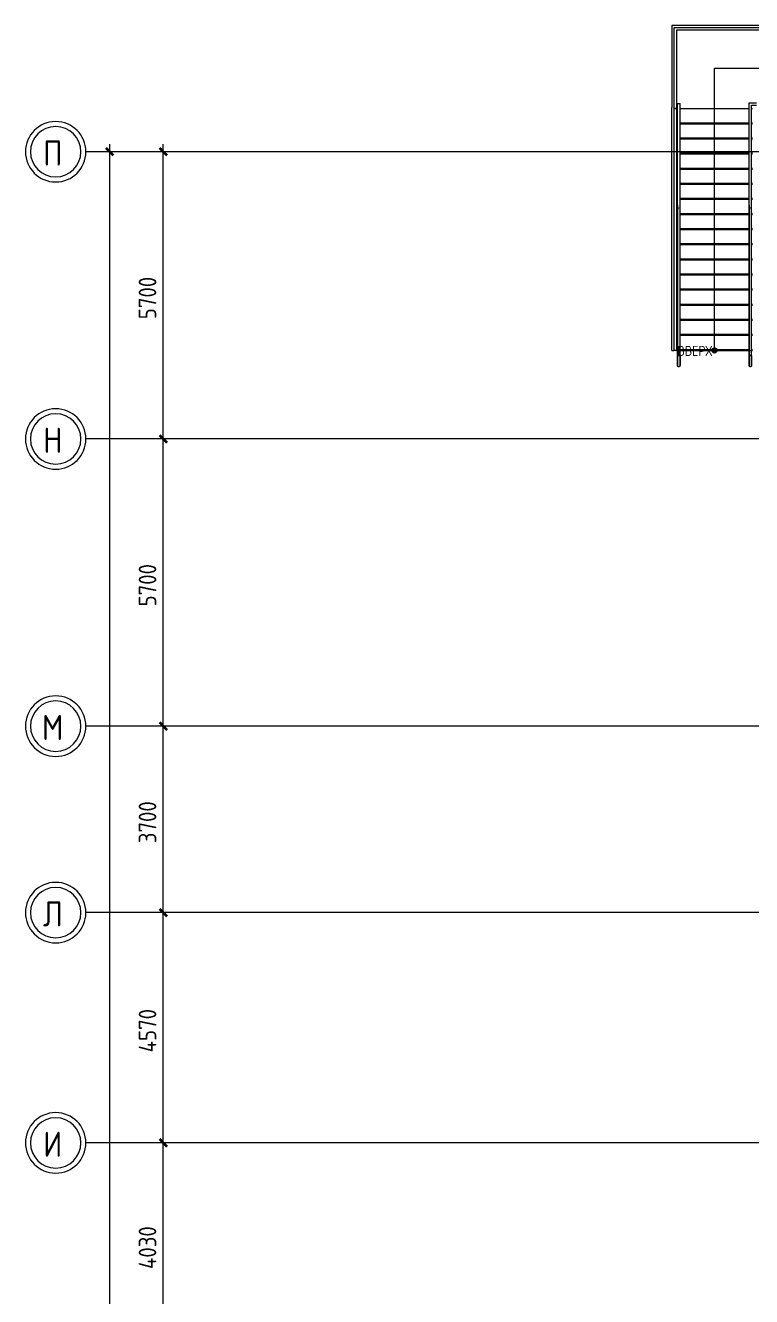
# Model space of a CAD drawing. Header units: millimetres. Extents: x -215207 to 92095, y -30385 to 123050.
# Drawn here: x -215207 to -200800, y 8721 to 33948 of the extents above; entities that cross this region are included whole.
import ezdxf

# ---------------------------------------------------------------- set-up
doc = ezdxf.new("R2010")
doc.units = ezdxf.units.MM
doc.linetypes.add('ADSK_Линия сетки', pattern=[25, 20, -2.5, 0, -2.5])
for name, color, linetype, lineweight in [('Лестницы', 7, 'Continuous', 9), ('Ограждение', 7, 'Continuous', 9), ('Оси', 7, 'Continuous', 9), ('Размеры', 7, 'Continuous', 9), ('Стрелки вверх', 7, 'Continuous', 20), ('Траектории лестницы', 7, 'Continuous', 18)]:
    doc.layers.add(name, color=color, linetype=linetype, lineweight=lineweight)
doc.styles.add('GOST Common_1', font='GOST_Common.ttf', dxfattribs={"width": 0.9, "height": 125})
doc.styles.add('GOST Common_2', font='GOST_Common.ttf', dxfattribs={"width": 0.9, "height": 90})
doc.styles.add('GOST Common_4', font='GOST_Common.ttf', dxfattribs={"width": 0.9, "height": 3.5})

# ---------------------------------------------------------------- blocks, each defined once
blk = doc.blocks.new('1 этаж 21082025')
at = {"layer": 'Стрелки вверх'}
h = blk.add_hatch(color=256, dxfattribs=at)
edge = h.paths.add_edge_path()
edge.add_arc((-1600, -3943), 50, 0, 360)
blk.add_hatch(color=256, dxfattribs=at).paths.add_polyline_path([(-1600, -3993), (-1573, -3985), (-1555, -3964), (-1551, -3936), (-1562, -3910), (-1586, -3895), (-1614, -3895), (-1638, -3910), (-1649, -3936), (-1645, -3964), (-1627, -3985)])
at = {"layer": 'Лестницы'}
for p, q in [((-2450, 2507), (-2450, 880)), ((-577, 2507), (-2450, 2507)), ((-2450, -3943), (-2450, 880)), ((-2355, 857), (-2335, 857)), ((-2285, 857), (-915, 857)), ((-865, 857), (-845, 857)), ((-2355, 577), (-2335, 577)), ((-2355, 557), (-2335, 557)), ((-2285, 577), (-915, 577)), ((-2285, 557), (-915, 557)), ((-865, 577), (-845, 577)), ((-865, 557), (-845, 557)), ((-2355, 277), (-2335, 277)), ((-2355, 257), (-2335, 257)), ((-2285, 277), (-915, 277)), ((-2285, 257), (-915, 257)), ((-865, 277), (-845, 277)), ((-865, 257), (-845, 257)), ((-2355, -23), (-2335, -23)), ((-2355, -43), (-2335, -43)), ((-2285, -23), (-915, -23)), ((-2285, -43), (-915, -43)), ((-865, -23), (-845, -23)), ((-865, -43), (-845, -43)), ((-2355, -323), (-2335, -323)), ((-2355, -343), (-2335, -343)), ((-2285, -323), (-915, -323)), ((-2285, -343), (-915, -343)), ((-865, -323), (-845, -323)), ((-865, -343), (-845, -343)), ((-2355, -623), (-2335, -623)), ((-2355, -643), (-2335, -643)), ((-2285, -623), (-915, -623)), ((-2285, -643), (-915, -643)), ((-865, -623), (-845, -623)), ((-865, -643), (-845, -643)), ((-2355, -923), (-2335, -923)), ((-2355, -943), (-2335, -943)), ((-2285, -923), (-915, -923)), ((-2285, -943), (-915, -943)), ((-865, -923), (-845, -923)), ((-865, -943), (-845, -943)), ((-2355, -1223), (-2335, -1223)), ((-2355, -1243), (-2335, -1243)), ((-2285, -1223), (-915, -1223)), ((-2285, -1243), (-915, -1243)), ((-865, -1223), (-845, -1223)), ((-865, -1243), (-845, -1243)), ((-2355, -1523), (-2335, -1523)), ((-2355, -1543), (-2335, -1543)), ((-2285, -1523), (-915, -1523)), ((-2285, -1543), (-915, -1543)), ((-865, -1523), (-845, -1523)), ((-865, -1543), (-845, -1543)), ((-2355, -1823), (-2335, -1823)), ((-2355, -1843), (-2335, -1843)), ((-2285, -1823), (-915, -1823)), ((-2285, -1843), (-915, -1843)), ((-865, -1823), (-845, -1823)), ((-865, -1843), (-845, -1843)), ((-2355, -2123), (-2335, -2123)), ((-2355, -2143), (-2335, -2143)), ((-2285, -2123), (-915, -2123)), ((-2285, -2143), (-915, -2143)), ((-865, -2123), (-845, -2123)), ((-865, -2143), (-845, -2143)), ((-2355, -2423), (-2335, -2423)), ((-2355, -2443), (-2335, -2443)), ((-2285, -2423), (-915, -2423)), ((-2285, -2443), (-915, -2443)), ((-865, -2423), (-845, -2423)), ((-865, -2443), (-845, -2443)), ((-2355, -2723), (-2335, -2723)), ((-2355, -2743), (-2335, -2743)), ((-2285, -2723), (-915, -2723)), ((-2285, -2743), (-915, -2743)), ((-865, -2723), (-845, -2723)), ((-865, -2743), (-845, -2743)), ((-2355, -3023), (-2335, -3023)), ((-2285, -3023), (-915, -3023)), ((-865, -3023), (-845, -3023)), ((-2355, -3043), (-2335, -3043)), ((-2285, -3043), (-915, -3043)), ((-865, -3043), (-845, -3043)), ((-2355, -3323), (-2335, -3323)), ((-2355, -3343), (-2335, -3343)), ((-2285, -3323), (-915, -3323)), ((-2285, -3343), (-915, -3343)), ((-865, -3323), (-845, -3323)), ((-865, -3343), (-845, -3343)), ((-2355, -3623), (-2335, -3623)), ((-2355, -3643), (-2335, -3643)), ((-2285, -3623), (-915, -3623)), ((-2285, -3643), (-915, -3643)), ((-865, -3623), (-845, -3623)), ((-865, -3643), (-845, -3643)), ((-2450, -3943), (-2405, -3943)), ((-2355, -3923), (-2335, -3923)), ((-2355, -3943), (-2335, -3943)), ((-2285, -3923), (-915, -3923)), ((-2285, -3943), (-915, -3943)), ((-865, -3923), (-845, -3923)), ((-865, -3943), (-845, -3943))]:
    blk.add_line(p, q, dxfattribs=at)
at = {"layer": 'Ограждение'}
for p, q in [((-2405, 2462), (-2405, 857)), ((-600, 2462), (-2405, 2462)), ((-2355, 2412), (-2355, 857)), ((-600, 2412), (-2355, 2412)), ((-2405, 857), (-2355, 857)), ((-2405, 857), (-2405, 557)), ((-2355, 857), (-2405, 857)), ((-2355, 857), (-2355, 557)), ((-2335, 957), (-2285, 957)), ((-2335, 557), (-2335, 957)), ((-2285, 557), (-2285, 957)), ((-915, 972), (-765, 972)), ((-915, 822), (-915, 972)), ((-915, 557), (-915, 822)), ((-865, 922), (-765, 922)), ((-865, 822), (-865, 922)), ((-865, 557), (-865, 822)), ((-2405, 557), (-2405, -3943)), ((-2355, 557), (-2355, -3943)), ((-2335, -3943), (-2335, 557)), ((-2285, -3943), (-2285, 557)), ((-915, -3943), (-915, 557)), ((-865, -3943), (-865, 557)), ((-2335, -1063), (-2335, -3937)), ((-2313, -1116), (-2310, -1117)), ((-2310, -1117), (-2308, -1116)), ((-2285, -3937), (-2285, -1063)), ((-915, -1063), (-915, -3937)), ((-893, -1116), (-890, -1117)), ((-890, -1117), (-887, -1116)), ((-865, -3937), (-865, -1063)), ((-2355, -3943), (-2405, -3943)), ((-2335, -3942), (-2335, -4043)), ((-2335, -4043), (-2335, -3943)), ((-2285, -4043), (-2285, -3942)), ((-2285, -4043), (-2285, -3943)), ((-915, -3942), (-915, -4043)), ((-915, -4043), (-915, -3943)), ((-865, -4043), (-865, -3942)), ((-865, -4043), (-865, -3943)), ((-2335, -4043), (-2335, -4051)), ((-2335, -4045), (-2335, -4043)), ((-2335, -4043), (-2285, -4043)), ((-2335, -4053), (-2335, -4045)), ((-2335, -4051), (-2335, -4059)), ((-2335, -4061), (-2335, -4053)), ((-2335, -4059), (-2335, -4067)), ((-2335, -4069), (-2335, -4061)), ((-2335, -4067), (-2335, -4075)), ((-2335, -4077), (-2335, -4069)), ((-2335, -4075), (-2335, -4083)), ((-2335, -4085), (-2335, -4077)), ((-2335, -4083), (-2335, -4091)), ((-2335, -4093), (-2335, -4085)), ((-2335, -4091), (-2335, -4098)), ((-2335, -4100), (-2335, -4093)), ((-2335, -4098), (-2335, -4106)), ((-2335, -4108), (-2335, -4100)), ((-2335, -4106), (-2335, -4113)), ((-2335, -4115), (-2335, -4108)), ((-2335, -4113), (-2335, -4121)), ((-2335, -4123), (-2335, -4115)), ((-2335, -4121), (-2335, -4128)), ((-2335, -4130), (-2335, -4123)), ((-2335, -4128), (-2335, -4135)), ((-2335, -4137), (-2335, -4130)), ((-2335, -4135), (-2335, -4142)), ((-2335, -4144), (-2335, -4137)), ((-2335, -4142), (-2335, -4149)), ((-2335, -4151), (-2335, -4144)), ((-2335, -4149), (-2335, -4156)), ((-2335, -4158), (-2335, -4151)), ((-2335, -4156), (-2335, -4162)), ((-2335, -4164), (-2335, -4158)), ((-2335, -4162), (-2335, -4169)), ((-2335, -4170), (-2335, -4164)), ((-2335, -4169), (-2335, -4175)), ((-2335, -4176), (-2335, -4170)), ((-2335, -4175), (-2335, -4181)), ((-2335, -4182), (-2335, -4176)), ((-2335, -4181), (-2335, -4186)), ((-2335, -4188), (-2335, -4182)), ((-2335, -4186), (-2335, -4192)), ((-2335, -4193), (-2335, -4188)), ((-2335, -4192), (-2335, -4197)), ((-2335, -4199), (-2335, -4193)), ((-2335, -4197), (-2335, -4202)), ((-2335, -4203), (-2335, -4199)), ((-2335, -4202), (-2335, -4207)), ((-2335, -4208), (-2335, -4203)), ((-2335, -4207), (-2335, -4211)), ((-2335, -4212), (-2335, -4208)), ((-2335, -4211), (-2335, -4215)), ((-2335, -4217), (-2335, -4212)), ((-2335, -4215), (-2335, -4219)), ((-2335, -4220), (-2335, -4217)), ((-2335, -4219), (-2335, -4223)), ((-2335, -4224), (-2335, -4220)), ((-2335, -4223), (-2335, -4226)), ((-2335, -4227), (-2335, -4224)), ((-2335, -4226), (-2335, -4229)), ((-2335, -4230), (-2335, -4227)), ((-2335, -4229), (-2335, -4232)), ((-2335, -4233), (-2335, -4230)), ((-2335, -4232), (-2335, -4235)), ((-2335, -4235), (-2335, -4233)), ((-2335, -4235), (-2335, -4237)), ((-2335, -4237), (-2335, -4235)), ((-2335, -4237), (-2335, -4239)), ((-2335, -4239), (-2335, -4237)), ((-2335, -4239), (-2335, -4240)), ((-2335, -4240), (-2335, -4239)), ((-2335, -4240), (-2335, -4241)), ((-2335, -4242), (-2335, -4240)), ((-2335, -4241), (-2335, -4242)), ((-2335, -4242), (-2335, -4243)), ((-2335, -4243), (-2335, -4242)), ((-2335, -4242), (-2335, -4242)), ((-2335, -4244), (-2335, -4243)), ((-2335, -4243), (-2335, -4243)), ((-2335, -4243), (-2335, -4243)), ((-2335, -4243), (-2335, -4243)), ((-2335, -4243), (-2335, -4243)), ((-2335, -4245), (-2335, -4244)), ((-2335, -4246), (-2335, -4245)), ((-2335, -4247), (-2335, -4246)), ((-2335, -4248), (-2335, -4247)), ((-2335, -4249), (-2335, -4248)), ((-2334, -4250), (-2335, -4249)), ((-2334, -4251), (-2334, -4250)), ((-2334, -4252), (-2334, -4251)), ((-2333, -4253), (-2334, -4252)), ((-2333, -4254), (-2333, -4253)), ((-2332, -4255), (-2333, -4254)), ((-2332, -4256), (-2332, -4255)), ((-2331, -4257), (-2332, -4256)), ((-2330, -4258), (-2331, -4257)), ((-2331, -4257), (-2331, -4257)), ((-2330, -4259), (-2330, -4258)), ((-2329, -4260), (-2330, -4259)), ((-2328, -4260), (-2329, -4260)), ((-2328, -4261), (-2328, -4260)), ((-2327, -4262), (-2328, -4261)), ((-2326, -4262), (-2327, -4262)), ((-2325, -4263), (-2326, -4262)), ((-2325, -4264), (-2325, -4263)), ((-2324, -4264), (-2325, -4264)), ((-2323, -4265), (-2324, -4264)), ((-2322, -4265), (-2323, -4265)), ((-2321, -4266), (-2322, -4265)), ((-2320, -4266), (-2321, -4266)), ((-2319, -4266), (-2320, -4266)), ((-2318, -4267), (-2319, -4266)), ((-2317, -4267), (-2318, -4267)), ((-2316, -4267), (-2317, -4267)), ((-2315, -4268), (-2316, -4267)), ((-2314, -4268), (-2315, -4268)), ((-2313, -4268), (-2314, -4268)), ((-2313, -4043), (-2308, -4043)), ((-2310, -4043), (-2313, -4043)), ((-2312, -4268), (-2313, -4268)), ((-2311, -4268), (-2312, -4268)), ((-2310, -4268), (-2311, -4268)), ((-2308, -4043), (-2310, -4043)), ((-2309, -4268), (-2310, -4268)), ((-2310, -4268), (-2310, -4268)), ((-2308, -4268), (-2309, -4268)), ((-2307, -4268), (-2308, -4268)), ((-2306, -4268), (-2307, -4268)), ((-2305, -4267), (-2306, -4268)), ((-2304, -4267), (-2305, -4267)), ((-2303, -4267), (-2304, -4267)), ((-2302, -4267), (-2303, -4267)), ((-2301, -4266), (-2302, -4267)), ((-2300, -4266), (-2301, -4266)), ((-2299, -4265), (-2300, -4266)), ((-2300, -4266), (-2300, -4266)), ((-2298, -4265), (-2299, -4265)), ((-2297, -4264), (-2298, -4265)), ((-2296, -4263), (-2297, -4264)), ((-2295, -4263), (-2296, -4263)), ((-2294, -4262), (-2295, -4263)), ((-2293, -4261), (-2294, -4262)), ((-2294, -4262), (-2294, -4262)), ((-2292, -4260), (-2293, -4261)), ((-2291, -4259), (-2292, -4259)), ((-2292, -4259), (-2292, -4260)), ((-2290, -4258), (-2291, -4259)), ((-2289, -4256), (-2290, -4257)), ((-2290, -4257), (-2290, -4258)), ((-2288, -4255), (-2289, -4255)), ((-2289, -4255), (-2289, -4256)), ((-2287, -4253), (-2288, -4254)), ((-2288, -4254), (-2288, -4255)), ((-2286, -4250), (-2287, -4251)), ((-2287, -4251), (-2287, -4252)), ((-2287, -4252), (-2287, -4253)), ((-2285, -4245), (-2286, -4246)), ((-2286, -4246), (-2286, -4247)), ((-2286, -4247), (-2286, -4248)), ((-2286, -4248), (-2286, -4249)), ((-2286, -4249), (-2286, -4250)), ((-2285, -4043), (-2285, -4051)), ((-2285, -4045), (-2285, -4043)), ((-2285, -4053), (-2285, -4045)), ((-2285, -4051), (-2285, -4059)), ((-2285, -4061), (-2285, -4053)), ((-2285, -4059), (-2285, -4067)), ((-2285, -4069), (-2285, -4061)), ((-2285, -4067), (-2285, -4075)), ((-2285, -4077), (-2285, -4069)), ((-2285, -4075), (-2285, -4083)), ((-2285, -4085), (-2285, -4077)), ((-2285, -4083), (-2285, -4091)), ((-2285, -4093), (-2285, -4085)), ((-2285, -4091), (-2285, -4098)), ((-2285, -4100), (-2285, -4093)), ((-2285, -4098), (-2285, -4106)), ((-2285, -4108), (-2285, -4100)), ((-2285, -4106), (-2285, -4113)), ((-2285, -4115), (-2285, -4108)), ((-2285, -4113), (-2285, -4121)), ((-2285, -4123), (-2285, -4115)), ((-2285, -4121), (-2285, -4128)), ((-2285, -4130), (-2285, -4123)), ((-2285, -4128), (-2285, -4135)), ((-2285, -4137), (-2285, -4130)), ((-2285, -4135), (-2285, -4142)), ((-2285, -4144), (-2285, -4137)), ((-2285, -4142), (-2285, -4149)), ((-2285, -4151), (-2285, -4144)), ((-2285, -4149), (-2285, -4156)), ((-2285, -4158), (-2285, -4151)), ((-2285, -4156), (-2285, -4162)), ((-2285, -4164), (-2285, -4158)), ((-2285, -4162), (-2285, -4169)), ((-2285, -4170), (-2285, -4164)), ((-2285, -4169), (-2285, -4175)), ((-2285, -4176), (-2285, -4170)), ((-2285, -4175), (-2285, -4181)), ((-2285, -4182), (-2285, -4176)), ((-2285, -4181), (-2285, -4186)), ((-2285, -4188), (-2285, -4182)), ((-2285, -4186), (-2285, -4192)), ((-2285, -4193), (-2285, -4188)), ((-2285, -4192), (-2285, -4197)), ((-2285, -4199), (-2285, -4193)), ((-2285, -4197), (-2285, -4202)), ((-2285, -4203), (-2285, -4199)), ((-2285, -4202), (-2285, -4207)), ((-2285, -4208), (-2285, -4203)), ((-2285, -4207), (-2285, -4211)), ((-2285, -4212), (-2285, -4208)), ((-2285, -4211), (-2285, -4215)), ((-2285, -4217), (-2285, -4212)), ((-2285, -4215), (-2285, -4219)), ((-2285, -4220), (-2285, -4217)), ((-2285, -4219), (-2285, -4223)), ((-2285, -4224), (-2285, -4220)), ((-2285, -4223), (-2285, -4226)), ((-2285, -4227), (-2285, -4224)), ((-2285, -4226), (-2285, -4229)), ((-2285, -4230), (-2285, -4227)), ((-2285, -4229), (-2285, -4232)), ((-2285, -4233), (-2285, -4230)), ((-2285, -4232), (-2285, -4235)), ((-2285, -4235), (-2285, -4233)), ((-2285, -4235), (-2285, -4237)), ((-2285, -4237), (-2285, -4235)), ((-2285, -4237), (-2285, -4239)), ((-2285, -4239), (-2285, -4237)), ((-2285, -4239), (-2285, -4240)), ((-2285, -4240), (-2285, -4239)), ((-2285, -4240), (-2285, -4241)), ((-2285, -4242), (-2285, -4240)), ((-2285, -4241), (-2285, -4242)), ((-2285, -4242), (-2285, -4243)), ((-2285, -4243), (-2285, -4242)), ((-2285, -4242), (-2285, -4242)), ((-2285, -4243), (-2285, -4244)), ((-2285, -4243), (-2285, -4243)), ((-2285, -4243), (-2285, -4243)), ((-2285, -4243), (-2285, -4243)), ((-2285, -4244), (-2285, -4245)), ((-915, -4043), (-915, -4051)), ((-915, -4045), (-915, -4043)), ((-915, -4043), (-865, -4043)), ((-915, -4053), (-915, -4045)), ((-915, -4051), (-915, -4059)), ((-915, -4061), (-915, -4053)), ((-915, -4059), (-915, -4067)), ((-915, -4069), (-915, -4061)), ((-915, -4067), (-915, -4075)), ((-915, -4077), (-915, -4069)), ((-915, -4075), (-915, -4083)), ((-915, -4085), (-915, -4077)), ((-915, -4083), (-915, -4091)), ((-915, -4093), (-915, -4085)), ((-915, -4091), (-915, -4098)), ((-915, -4100), (-915, -4093)), ((-915, -4098), (-915, -4106)), ((-915, -4108), (-915, -4100)), ((-915, -4106), (-915, -4113)), ((-915, -4115), (-915, -4108)), ((-915, -4113), (-915, -4121)), ((-915, -4123), (-915, -4115)), ((-915, -4121), (-915, -4128)), ((-915, -4130), (-915, -4123)), ((-915, -4128), (-915, -4135)), ((-915, -4137), (-915, -4130)), ((-915, -4135), (-915, -4142)), ((-915, -4144), (-915, -4137)), ((-915, -4142), (-915, -4149)), ((-915, -4151), (-915, -4144)), ((-915, -4149), (-915, -4156)), ((-915, -4158), (-915, -4151)), ((-915, -4156), (-915, -4162)), ((-915, -4164), (-915, -4158)), ((-915, -4162), (-915, -4169)), ((-915, -4170), (-915, -4164)), ((-915, -4169), (-915, -4175)), ((-915, -4176), (-915, -4170)), ((-915, -4175), (-915, -4181)), ((-915, -4182), (-915, -4176)), ((-915, -4181), (-915, -4186)), ((-915, -4188), (-915, -4182)), ((-915, -4186), (-915, -4192)), ((-915, -4193), (-915, -4188)), ((-915, -4192), (-915, -4197)), ((-915, -4199), (-915, -4193)), ((-915, -4197), (-915, -4202)), ((-915, -4203), (-915, -4199)), ((-915, -4202), (-915, -4207)), ((-915, -4208), (-915, -4203)), ((-915, -4207), (-915, -4211)), ((-915, -4212), (-915, -4208)), ((-915, -4211), (-915, -4215)), ((-915, -4217), (-915, -4212)), ((-915, -4215), (-915, -4219)), ((-915, -4220), (-915, -4217)), ((-915, -4219), (-915, -4223)), ((-915, -4224), (-915, -4220)), ((-915, -4223), (-915, -4226)), ((-915, -4227), (-915, -4224)), ((-915, -4226), (-915, -4229)), ((-915, -4230), (-915, -4227)), ((-915, -4229), (-915, -4232)), ((-915, -4233), (-915, -4230)), ((-915, -4232), (-915, -4235)), ((-915, -4235), (-915, -4233)), ((-915, -4235), (-915, -4237)), ((-915, -4237), (-915, -4235)), ((-915, -4237), (-915, -4239)), ((-915, -4239), (-915, -4237)), ((-915, -4239), (-915, -4240)), ((-915, -4240), (-915, -4239)), ((-915, -4240), (-915, -4241)), ((-915, -4242), (-915, -4240)), ((-915, -4241), (-915, -4242)), ((-915, -4242), (-915, -4243)), ((-915, -4243), (-915, -4242)), ((-915, -4242), (-915, -4242)), ((-915, -4244), (-915, -4243)), ((-915, -4243), (-915, -4243)), ((-915, -4243), (-915, -4243)), ((-915, -4243), (-915, -4243)), ((-915, -4243), (-915, -4243)), ((-915, -4245), (-915, -4244)), ((-915, -4246), (-915, -4245)), ((-915, -4247), (-915, -4246)), ((-914, -4248), (-915, -4247)), ((-914, -4249), (-914, -4248)), ((-914, -4250), (-914, -4249)), ((-914, -4251), (-914, -4250)), ((-913, -4252), (-914, -4251)), ((-913, -4253), (-913, -4252)), ((-913, -4254), (-913, -4253)), ((-912, -4255), (-913, -4254)), ((-912, -4256), (-912, -4255)), ((-911, -4257), (-912, -4256)), ((-910, -4257), (-911, -4257)), ((-910, -4258), (-910, -4257)), ((-909, -4259), (-910, -4258)), ((-909, -4260), (-909, -4259)), ((-908, -4260), (-909, -4260)), ((-907, -4261), (-908, -4260)), ((-906, -4262), (-907, -4261)), ((-905, -4263), (-906, -4262)), ((-906, -4262), (-906, -4262)), ((-904, -4264), (-905, -4263)), ((-903, -4264), (-904, -4264)), ((-902, -4265), (-903, -4264)), ((-901, -4266), (-902, -4265)), ((-902, -4265), (-902, -4265)), ((-900, -4266), (-901, -4266)), ((-899, -4266), (-900, -4266)), ((-898, -4267), (-899, -4266)), ((-897, -4267), (-898, -4267)), ((-896, -4267), (-897, -4267)), ((-895, -4268), (-896, -4267)), ((-894, -4268), (-895, -4268)), ((-893, -4268), (-894, -4268)), ((-892, -4268), (-893, -4268)), ((-892, -4043), (-888, -4043)), ((-890, -4043), (-892, -4043)), ((-891, -4268), (-892, -4268)), ((-890, -4268), (-891, -4268)), ((-888, -4043), (-890, -4043)), ((-889, -4268), (-890, -4268)), ((-890, -4268), (-890, -4268)), ((-888, -4268), (-889, -4268)), ((-887, -4268), (-888, -4268)), ((-886, -4268), (-887, -4268)), ((-885, -4267), (-886, -4268)), ((-884, -4267), (-885, -4267)), ((-883, -4267), (-884, -4267)), ((-882, -4267), (-883, -4267)), ((-881, -4266), (-882, -4267)), ((-880, -4266), (-881, -4266)), ((-879, -4266), (-880, -4266)), ((-878, -4265), (-879, -4266)), ((-877, -4265), (-878, -4265)), ((-876, -4264), (-877, -4265)), ((-875, -4263), (-876, -4263)), ((-876, -4263), (-876, -4264)), ((-874, -4262), (-875, -4263)), ((-873, -4262), (-874, -4262)), ((-872, -4260), (-873, -4261)), ((-873, -4261), (-873, -4262)), ((-871, -4259), (-872, -4260)), ((-870, -4258), (-871, -4259)), ((-871, -4259), (-871, -4259)), ((-869, -4257), (-870, -4258)), ((-868, -4255), (-869, -4256)), ((-869, -4256), (-869, -4257)), ((-867, -4254), (-868, -4255)), ((-868, -4255), (-868, -4255)), ((-866, -4251), (-867, -4252)), ((-867, -4252), (-867, -4253)), ((-867, -4253), (-867, -4254)), ((-865, -4248), (-866, -4249)), ((-866, -4249), (-866, -4250)), ((-866, -4250), (-866, -4251)), ((-865, -4043), (-865, -4051)), ((-865, -4045), (-865, -4043)), ((-865, -4053), (-865, -4045)), ((-865, -4051), (-865, -4059)), ((-865, -4061), (-865, -4053)), ((-865, -4059), (-865, -4067)), ((-865, -4069), (-865, -4061)), ((-865, -4067), (-865, -4075)), ((-865, -4077), (-865, -4069)), ((-865, -4075), (-865, -4083)), ((-865, -4085), (-865, -4077)), ((-865, -4083), (-865, -4091)), ((-865, -4093), (-865, -4085)), ((-865, -4091), (-865, -4098)), ((-865, -4100), (-865, -4093)), ((-865, -4098), (-865, -4106)), ((-865, -4108), (-865, -4100)), ((-865, -4106), (-865, -4113)), ((-865, -4115), (-865, -4108)), ((-865, -4113), (-865, -4121)), ((-865, -4123), (-865, -4115)), ((-865, -4121), (-865, -4128)), ((-865, -4130), (-865, -4123)), ((-865, -4128), (-865, -4135)), ((-865, -4137), (-865, -4130)), ((-865, -4135), (-865, -4142)), ((-865, -4144), (-865, -4137)), ((-865, -4142), (-865, -4149)), ((-865, -4151), (-865, -4144)), ((-865, -4149), (-865, -4156)), ((-865, -4158), (-865, -4151)), ((-865, -4156), (-865, -4162)), ((-865, -4164), (-865, -4158)), ((-865, -4162), (-865, -4169)), ((-865, -4170), (-865, -4164)), ((-865, -4169), (-865, -4175)), ((-865, -4176), (-865, -4170)), ((-865, -4175), (-865, -4181)), ((-865, -4182), (-865, -4176)), ((-865, -4181), (-865, -4186)), ((-865, -4188), (-865, -4182)), ((-865, -4186), (-865, -4192)), ((-865, -4193), (-865, -4188)), ((-865, -4192), (-865, -4197)), ((-865, -4199), (-865, -4193)), ((-865, -4197), (-865, -4202)), ((-865, -4203), (-865, -4199)), ((-865, -4202), (-865, -4207)), ((-865, -4208), (-865, -4203)), ((-865, -4207), (-865, -4211)), ((-865, -4212), (-865, -4208)), ((-865, -4211), (-865, -4215)), ((-865, -4217), (-865, -4212)), ((-865, -4215), (-865, -4219)), ((-865, -4220), (-865, -4217)), ((-865, -4219), (-865, -4223)), ((-865, -4224), (-865, -4220)), ((-865, -4223), (-865, -4226)), ((-865, -4227), (-865, -4224)), ((-865, -4226), (-865, -4229)), ((-865, -4230), (-865, -4227)), ((-865, -4229), (-865, -4232)), ((-865, -4233), (-865, -4230)), ((-865, -4232), (-865, -4235)), ((-865, -4235), (-865, -4233)), ((-865, -4235), (-865, -4237)), ((-865, -4237), (-865, -4235)), ((-865, -4237), (-865, -4239)), ((-865, -4239), (-865, -4237)), ((-865, -4239), (-865, -4240)), ((-865, -4240), (-865, -4239)), ((-865, -4240), (-865, -4241)), ((-865, -4242), (-865, -4240)), ((-865, -4241), (-865, -4242)), ((-865, -4242), (-865, -4243)), ((-865, -4243), (-865, -4242)), ((-865, -4242), (-865, -4242)), ((-865, -4243), (-865, -4244)), ((-865, -4243), (-865, -4243)), ((-865, -4243), (-865, -4243)), ((-865, -4243), (-865, -4243)), ((-865, -4244), (-865, -4245)), ((-865, -4245), (-865, -4246)), ((-865, -4246), (-865, -4247)), ((-865, -4247), (-865, -4248))]:
    blk.add_line(p, q, dxfattribs=at)
for points in [[(-2312, -3943), (-2312, -3943), (-2310, -3943), (-2309, -3943), (-2308, -3943)], [(-892, -3943), (-891, -3943), (-890, -3943), (-889, -3943), (-888, -3943)]]:
    blk.add_open_spline(points, degree=3, dxfattribs=at)
at = {"layer": 'Оси', "linetype": 'ADSK_Линия сетки'}
for p, q in [((58165, 0), (-14072, 0)), ((58165, -5700), (-14072, -5700)), ((58165, -11400), (-14072, -11400)), ((28420, -15100), (-14072, -15100)), ((28420, -19670), (-14072, -19670))]:
    blk.add_line(p, q, dxfattribs=at)
at = {"layer": 'Оси', "lineweight": 20}
for centre, radius, start, end in [((-14672, 0), 600, 90, 270), ((-14672, 0), 600, 270, 90), ((-14672, 0), 500, 90, 270), ((-14672, 0), 500, 270, 90), ((-14672, -5700), 600, 90, 270), ((-14672, -5700), 500, 90, 270), ((-14672, -5700), 600, 270, 90), ((-14672, -5700), 500, 270, 90), ((-14672, -11400), 600, 90, 270), ((-14672, -11400), 600, 270, 90), ((-14672, -11400), 500, 90, 270), ((-14672, -11400), 500, 270, 90), ((-14672, -15100), 600, 90, 270), ((-14672, -15100), 500, 90, 270), ((-14672, -15100), 600, 270, 90), ((-14672, -15100), 500, 270, 90), ((-14672, -19670), 600, 90, 270), ((-14672, -19670), 500, 90, 270), ((-14672, -19670), 600, 270, 90), ((-14672, -19670), 500, 270, 90)]:
    blk.add_arc(centre, radius, start, end, dxfattribs=at)
at = {"layer": 'Размеры', "lineweight": 20}
for p, q in [((-13600, 0), (-13750, 0)), ((-13600, -47150), (-13600, 150)), ((-13600, 0), (-13550, 0)), ((-12537, 0), (-12687, 0)), ((-12537, -5700), (-12537, 150)), ((-12537, 0), (-12487, 0)), ((-12537, -5700), (-12687, -5700)), ((-12537, -5700), (-12687, -5700)), ((-12537, -11400), (-12537, -5700)), ((-12537, -5700), (-12487, -5700)), ((-12537, -5700), (-12487, -5700)), ((-12537, -11400), (-12687, -11400)), ((-12537, -11400), (-12687, -11400)), ((-12537, -15100), (-12537, -11400)), ((-12537, -11400), (-12487, -11400)), ((-12537, -11400), (-12487, -11400)), ((-12537, -15100), (-12687, -15100)), ((-12537, -15100), (-12687, -15100)), ((-12537, -19670), (-12537, -15100)), ((-12537, -15100), (-12487, -15100)), ((-12537, -15100), (-12487, -15100)), ((-12537, -19670), (-12687, -19670)), ((-12537, -19670), (-12687, -19670)), ((-12537, -23700), (-12537, -19670)), ((-12537, -19670), (-12487, -19670)), ((-12537, -19670), (-12487, -19670))]:
    blk.add_line(p, q, dxfattribs=at)
at = {"layer": 'Размеры', "lineweight": 40}
for p, q in [((-13600, 0), (-13670, 71)), ((-13600, 0), (-13529, -71)), ((-12537, 0), (-12608, 71)), ((-12537, 0), (-12466, -71)), ((-12537, -5700), (-12608, -5629)), ((-12537, -5700), (-12608, -5629)), ((-12537, -5700), (-12466, -5771)), ((-12537, -5700), (-12466, -5771)), ((-12537, -11400), (-12608, -11329)), ((-12537, -11400), (-12608, -11329)), ((-12537, -11400), (-12466, -11471)), ((-12537, -11400), (-12466, -11471)), ((-12537, -15100), (-12608, -15029)), ((-12537, -15100), (-12608, -15029)), ((-12537, -15100), (-12466, -15171)), ((-12537, -15100), (-12466, -15171)), ((-12537, -19670), (-12608, -19599)), ((-12537, -19670), (-12608, -19599)), ((-12537, -19670), (-12466, -19741)), ((-12537, -19670), (-12466, -19741))]:
    blk.add_line(p, q, dxfattribs=at)
at = {"layer": 'Стрелки вверх'}
for p, q in [((-1600, 1657), (-600, 1657)), ((-1600, 857), (-1600, 1657)), ((-1600, 557), (-1600, 857)), ((-1600, 257), (-1600, 557)), ((-1600, -43), (-1600, 257)), ((-1600, -343), (-1600, -43)), ((-1600, -643), (-1600, -343)), ((-1600, -943), (-1600, -643)), ((-1600, -1243), (-1600, -943)), ((-1600, -1543), (-1600, -1243)), ((-1600, -1843), (-1600, -1543)), ((-1600, -2143), (-1600, -1843)), ((-1600, -2443), (-1600, -2143)), ((-1600, -2743), (-1600, -2443)), ((-1600, -3043), (-1600, -2743)), ((-1600, -3343), (-1600, -3043)), ((-1600, -3643), (-1600, -3343)), ((-1600, -3943), (-1600, -3643)), ((-1638, -3910), (-1649, -3936)), ((-1649, -3936), (-1645, -3964)), ((-1645, -3964), (-1627, -3985)), ((-1614, -3895), (-1638, -3910)), ((-1627, -3985), (-1600, -3993)), ((-1586, -3895), (-1614, -3895)), ((-1600, -3993), (-1573, -3985)), ((-1562, -3910), (-1586, -3895)), ((-1573, -3985), (-1555, -3964)), ((-1551, -3936), (-1562, -3910)), ((-1555, -3964), (-1551, -3936))]:
    blk.add_line(p, q, dxfattribs=at)
blk.add_circle((-1600, -3943), 50, dxfattribs=at)
at = {"layer": 'Оси', "style": 'GOST Common_2', "width": 0.9}
for s, p in [('П', (-14919, -275)), ('Н', (-14919, -5975)), ('М', (-14943, -11675)), ('Л', (-14923, -15375)), ('И', (-14919, -19945))]:
    blk.add_text(s, height=500, dxfattribs=at).set_placement(p)
at = {"layer": 'Размеры', "style": 'GOST Common_4', "width": 0.9}
for s, p in [('5700', (-12675, -3323)), ('5700', (-12675, -9023)), ('3700', (-12675, -13723)), ('4570', (-12675, -17873)), ('4030', (-12675, -22173))]:
    blk.add_text(s, height=350, rotation=90, dxfattribs=at).set_placement(p)
at = {"layer": 'Траектории лестницы', "style": 'GOST Common_1', "width": 0.9}
blk.add_text('ВВЕРХ', height=200, dxfattribs=at).set_placement((-2334, -4052))

msp = doc.modelspace()

# ---------------------------------------------------------------- block references
msp.add_blockref('1 этаж 21082025', (-199934.8, 31441.4))

doc.saveas('drawing.dxf')
